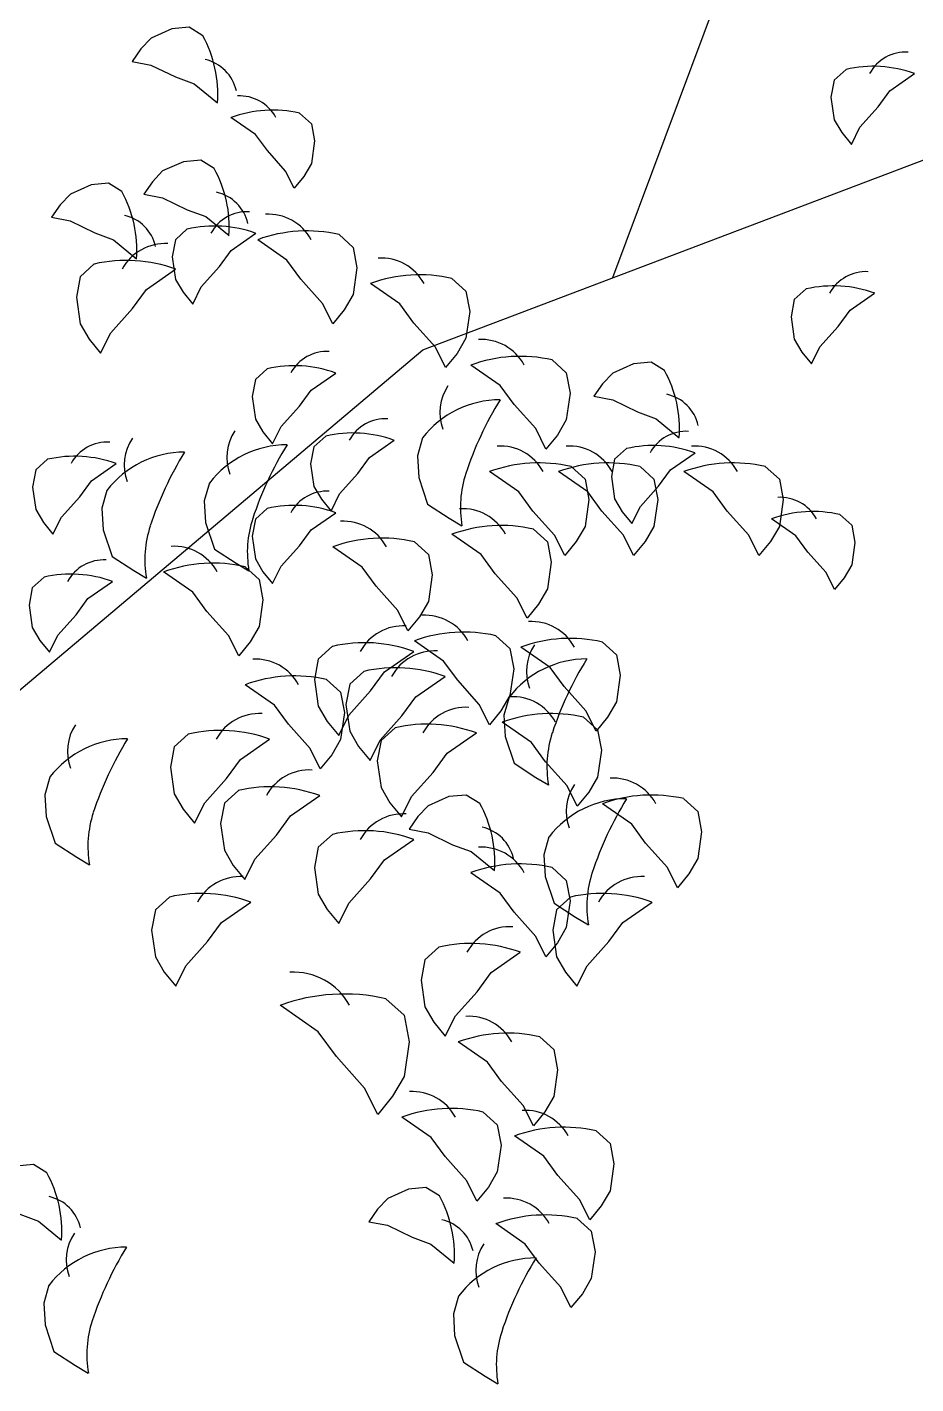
# Model space of a CAD drawing. Header units: millimetres. Extents: x 61831 to 121408, y 302 to 24841.
# Drawn here: x 72734 to 73778, y 8070 to 9662 of the extents above; entities that cross this region are included whole.
import ezdxf

# ---------------------------------------------------------------- set-up
doc = ezdxf.new("R2010")
doc.units = ezdxf.units.MM

# ---------------------------------------------------------------- blocks, each defined once
blk = doc.blocks.new('A$C09CF175E')
at = {"color": 45}
for p, q in [((3186.6, 6110.4), (3408.8, 6705.2)), ((2963.3, 6025.7), (3643.2, 6283.4)), ((2213, 5393.1), (2963.3, 6025.7))]:
    blk.add_line(p, q, dxfattribs=at)
at = {"color": 74}
for p, q in [((2688.9, 6404.3), (2668.5, 6402.4)), ((2704.8, 6394.4), (2688.9, 6404.3)), ((2644.2, 6391.5), (2632.1, 6378.8)), ((2668.5, 6402.4), (2644.2, 6391.5)), ((2632.1, 6378.8), (2621.9, 6364.1)), ((2621.9, 6364.1), (2644, 6360)), ((2644, 6360), (2672.9, 6346)), ((2672.9, 6346), (2694.8, 6337.9)), ((3446.6, 6342.3), (3442.8, 6322.2)), ((3460.5, 6354.9), (3446.6, 6342.3)), ((3512.1, 6329.8), (3541, 6349.9)), ((2694.8, 6337.9), (2722.2, 6315.5)), ((3498.2, 6310.9), (3512.1, 6329.8)), ((3442.8, 6322.2), (3446.6, 6295.8)), ((3476.8, 6287), (3498.2, 6310.9)), ((2767, 6278.3), (2738, 6298.5)), ((2818.6, 6303.5), (2832.4, 6290.9)), ((3446.6, 6295.8), (3455.4, 6280.7)), ((2780.8, 6259.5), (2767, 6278.3)), ((2832.4, 6290.9), (2836.2, 6270.8)), ((3455.4, 6280.7), (3466.8, 6266.8)), ((3466.8, 6266.8), (3476.8, 6287)), ((2836.2, 6270.8), (2832.4, 6244.4)), ((2682.1, 6246.5), (2657.7, 6235.6)), ((2702.5, 6248.4), (2682.1, 6246.5)), ((2718.4, 6238.5), (2702.5, 6248.4)), ((2802.2, 6235.5), (2780.8, 6259.5)), ((2832.4, 6244.4), (2823.6, 6229.3)), ((2657.7, 6235.6), (2645.7, 6223)), ((2812.3, 6215.4), (2802.2, 6235.5)), ((2823.6, 6229.3), (2812.3, 6215.4)), ((2573.6, 6219.4), (2549.3, 6208.5)), ((2594, 6221.3), (2573.6, 6219.4)), ((2609.9, 6211.4), (2594, 6221.3)), ((2645.7, 6223), (2635.5, 6208.3)), ((2537.2, 6195.9), (2527, 6181.2)), ((2549.3, 6208.5), (2537.2, 6195.9)), ((2635.5, 6208.3), (2657.6, 6204.1)), ((2657.6, 6204.1), (2686.4, 6190.1)), ((2527, 6181.2), (2549.1, 6177)), ((2686.4, 6190.1), (2708.4, 6182)), ((2708.4, 6182), (2735.7, 6159.7)), ((2549.1, 6177), (2578, 6163)), ((2686.7, 6167.5), (2672.9, 6154.9)), ((2578, 6163), (2599.9, 6154.9)), ((2599.9, 6154.9), (2627.2, 6132.6)), ((2672.9, 6154.9), (2669.1, 6134.8)), ((2738.3, 6142.3), (2767.3, 6162.4)), ((2803.8, 6131), (2769.4, 6154.9)), ((2865.1, 6160.9), (2881.5, 6145.9)), ((2669.1, 6134.8), (2672.9, 6108.3)), ((2724.5, 6123.4), (2738.3, 6142.3)), ((2881.5, 6145.9), (2886, 6122)), ((2577.3, 6126.4), (2560.9, 6111.4)), ((2638.6, 6096.5), (2673, 6120.4)), ((2703.1, 6099.5), (2724.5, 6123.4)), ((2820.2, 6108.6), (2803.8, 6131)), ((2886, 6122), (2881.5, 6090.7)), ((2560.9, 6111.4), (2556.4, 6087.5)), ((2672.9, 6108.3), (2681.7, 6093.2)), ((2845.6, 6080.2), (2820.2, 6108.6)), ((2936.3, 6079.5), (2901.9, 6103.4)), ((2997.6, 6109.4), (3014, 6094.4)), ((2556.4, 6087.5), (2560.9, 6056.1)), ((2622.2, 6074.1), (2638.6, 6096.5)), ((2681.7, 6093.2), (2693, 6079.4)), ((2693, 6079.4), (2703.1, 6099.5)), ((2881.5, 6090.7), (2871, 6072.7)), ((3014, 6094.4), (3018.5, 6070.5)), ((3399.7, 6084.6), (3395.9, 6064.5)), ((3413.6, 6097.2), (3399.7, 6084.6)), ((3465.2, 6072), (3494.1, 6092.1)), ((2596.8, 6045.7), (2622.2, 6074.1)), ((2857.6, 6056.3), (2845.6, 6080.2)), ((2871, 6072.7), (2857.6, 6056.3)), ((2952.7, 6057.1), (2936.3, 6079.5)), ((3018.5, 6070.5), (3014, 6039.2)), ((3451.3, 6053.1), (3465.2, 6072)), ((2560.9, 6056.1), (2571.3, 6038.2)), ((2978.2, 6028.7), (2952.7, 6057.1)), ((3395.9, 6064.5), (3399.7, 6038)), ((3429.9, 6029.2), (3451.3, 6053.1)), ((2571.3, 6038.2), (2584.8, 6021.8)), ((2584.8, 6021.8), (2596.8, 6045.7)), ((3014, 6039.2), (3003.6, 6021.2)), ((3399.7, 6038), (3408.5, 6022.9)), ((2990.1, 6004.8), (2978.2, 6028.7)), ((3003.6, 6021.2), (2990.1, 6004.8)), ((3408.5, 6022.9), (3419.9, 6009.1)), ((3419.9, 6009.1), (3429.9, 6029.2)), ((3054.1, 5983.9), (3019.7, 6007.8)), ((3115.4, 6013.7), (3131.8, 5998.8)), ((3211, 6009.3), (3186.6, 5998.4)), ((3231.4, 6011.2), (3211, 6009.3)), ((3247.3, 6001.4), (3231.4, 6011.2)), ((2766.7, 5990.9), (2762.9, 5970.7)), ((2780.5, 6003.4), (2766.7, 5990.9)), ((2832.1, 5978.3), (2861.1, 5998.4)), ((3131.8, 5998.8), (3136.3, 5974.9)), ((3186.6, 5998.4), (3174.6, 5985.8)), ((2818.3, 5959.4), (2832.1, 5978.3)), ((3070.5, 5961.4), (3054.1, 5983.9)), ((3136.3, 5974.9), (3131.8, 5943.5)), ((3174.6, 5985.8), (3164.4, 5971.1)), ((2762.9, 5970.7), (2766.7, 5944.3)), ((2796.9, 5935.5), (2818.3, 5959.4)), ((3096, 5933.1), (3070.5, 5961.4)), ((3164.4, 5971.1), (3186.5, 5967)), ((3186.5, 5967), (3215.4, 5953)), ((2766.7, 5944.3), (2775.5, 5929.2)), ((3131.8, 5943.5), (3121.4, 5925.6)), ((3215.4, 5953), (3237.3, 5944.8)), ((3237.3, 5944.8), (3264.6, 5922.5)), ((2775.5, 5929.2), (2786.8, 5915.4)), ((2786.8, 5915.4), (2796.9, 5935.5)), ((3107.9, 5909.1), (3096, 5933.1)), ((3121.4, 5925.6), (3107.9, 5909.1)), ((2835.4, 5911.9), (2831.6, 5891.7)), ((2849.3, 5924.4), (2835.4, 5911.9)), ((2900.9, 5899.3), (2929.8, 5919.4)), ((2963, 5922.2), (2957, 5901.3)), ((3202.5, 5909.7), (3188.7, 5897.1)), ((2522.6, 5897.2), (2508.7, 5884.6)), ((2887, 5880.4), (2900.9, 5899.3)), ((2957, 5901.3), (2958.5, 5875.9)), ((3188.7, 5897.1), (3184.9, 5877)), ((3254.2, 5884.6), (3283.1, 5904.7)), ((2508.7, 5884.6), (2505, 5864.4)), ((2574.2, 5872), (2603.2, 5892.1)), ((2831.6, 5891.7), (2835.4, 5865.3)), ((2865.6, 5856.5), (2887, 5880.4)), ((3076.2, 5858.8), (3041.8, 5882.7)), ((3157.2, 5858.8), (3122.8, 5882.7)), ((3137.5, 5888.7), (3153.9, 5873.7)), ((3218.5, 5888.7), (3234.9, 5873.7)), ((3240.3, 5865.7), (3254.2, 5884.6)), ((3304.4, 5858.8), (3270, 5882.7)), ((3365.7, 5888.7), (3382.2, 5873.7)), ((2505, 5864.4), (2508.7, 5838)), ((2560.4, 5853.1), (2574.2, 5872)), ((2712.7, 5869.3), (2706.7, 5848.4)), ((2835.4, 5865.3), (2844.2, 5850.2)), ((2958.5, 5875.9), (2968.9, 5844.5)), ((3153.9, 5873.7), (3158.4, 5849.8)), ((3184.9, 5877), (3188.7, 5850.6)), ((3218.9, 5841.8), (3240.3, 5865.7)), ((3234.9, 5873.7), (3239.4, 5849.8)), ((3382.2, 5873.7), (3386.6, 5849.8)), ((2539, 5829.2), (2560.4, 5853.1)), ((2592.3, 5860.6), (2586.3, 5839.7)), ((2706.7, 5848.4), (2708.2, 5823)), ((2844.2, 5850.2), (2855.6, 5836.4)), ((2855.6, 5836.4), (2865.6, 5856.5)), ((3092.6, 5836.4), (3076.2, 5858.8)), ((3158.4, 5849.8), (3153.9, 5818.4)), ((3173.6, 5836.4), (3157.2, 5858.8)), ((3188.7, 5850.6), (3197.5, 5835.5)), ((3239.4, 5849.8), (3234.9, 5818.4)), ((3320.9, 5836.4), (3304.4, 5858.8)), ((3386.6, 5849.8), (3382.2, 5818.4)), ((2508.7, 5838), (2517.6, 5822.9)), ((2586.3, 5839.7), (2587.8, 5814.3)), ((2780.5, 5839.4), (2766.7, 5826.8)), ((2832.1, 5814.3), (2861.1, 5834.4)), ((2968.9, 5844.5), (2994.4, 5828.1)), ((3118, 5808), (3092.6, 5836.4)), ((3199, 5808), (3173.6, 5836.4)), ((3197.5, 5835.5), (3208.8, 5821.7)), ((3208.8, 5821.7), (3218.9, 5841.8)), ((3346.3, 5808), (3320.9, 5836.4)), ((3453.3, 5832.2), (3467.2, 5819.7)), ((2517.6, 5822.9), (2528.9, 5809.1)), ((2528.9, 5809.1), (2539, 5829.2)), ((2587.8, 5814.3), (2598.3, 5782.9)), ((2708.2, 5823), (2718.7, 5791.6)), ((2766.7, 5826.8), (2762.9, 5806.7)), ((2818.3, 5795.4), (2832.1, 5814.3)), ((2994.4, 5828.1), (3009.3, 5819.1)), ((3093.3, 5815.1), (3109.7, 5800.1)), ((3153.9, 5818.4), (3143.5, 5800.5)), ((3234.9, 5818.4), (3224.4, 5800.5)), ((3382.2, 5818.4), (3371.7, 5800.5)), ((3401.7, 5807.1), (3372.8, 5827.2)), ((3467.2, 5819.7), (3471, 5799.5)), ((2762.9, 5806.7), (2766.7, 5780.3)), ((2953.4, 5800.4), (2969.9, 5785.4)), ((3032, 5785.2), (2997.6, 5809.1)), ((3109.7, 5800.1), (3114.2, 5776.2)), ((3130, 5784.1), (3118, 5808)), ((3143.5, 5800.5), (3130, 5784.1)), ((3211, 5784.1), (3199, 5808)), ((3224.4, 5800.5), (3211, 5784.1)), ((3358.2, 5784.1), (3346.3, 5808)), ((3371.7, 5800.5), (3358.2, 5784.1)), ((3415.6, 5788.2), (3401.7, 5807.1)), ((3471, 5799.5), (3467.2, 5773.1)), ((2598.3, 5782.9), (2623.7, 5766.5)), ((2718.7, 5791.6), (2744.1, 5775.2)), ((2796.9, 5771.5), (2818.3, 5795.4)), ((2892.1, 5770.5), (2857.7, 5794.4)), ((2969.9, 5785.4), (2974.3, 5761.5)), ((3048.4, 5762.8), (3032, 5785.2)), ((3437, 5764.3), (3415.6, 5788.2)), ((2623.7, 5766.5), (2638.6, 5757.5)), ((2744.1, 5775.2), (2759, 5766.2)), ((2754.6, 5770.9), (2771.1, 5756)), ((2766.7, 5780.3), (2775.5, 5765.2)), ((2786.8, 5751.4), (2796.9, 5771.5)), ((2908.6, 5748.1), (2892.1, 5770.5)), ((3114.2, 5776.2), (3109.7, 5744.9)), ((3467.2, 5773.1), (3458.4, 5758)), ((2518.4, 5758.7), (2504.5, 5746.1)), ((2570, 5733.6), (2599, 5753.7)), ((2693.3, 5741.1), (2658.9, 5765)), ((2771.1, 5756), (2775.6, 5732.1)), ((2775.5, 5765.2), (2786.8, 5751.4)), ((2974.3, 5761.5), (2969.9, 5730.1)), ((3073.9, 5734.4), (3048.4, 5762.8)), ((3447.1, 5744.2), (3437, 5764.3)), ((3458.4, 5758), (3447.1, 5744.2)), ((2504.5, 5746.1), (2500.8, 5726)), ((2709.8, 5718.6), (2693.3, 5741.1)), ((2934, 5719.7), (2908.6, 5748.1)), ((3085.8, 5710.5), (3073.9, 5734.4)), ((3109.7, 5744.9), (3099.3, 5726.9)), ((2500.8, 5726), (2504.5, 5699.6)), ((2556.2, 5714.7), (2570, 5733.6)), ((2735.2, 5690.3), (2709.8, 5718.6)), ((2775.6, 5732.1), (2771.1, 5700.7)), ((2945.9, 5695.8), (2934, 5719.7)), ((2969.9, 5730.1), (2959.4, 5712.2)), ((3099.3, 5726.9), (3085.8, 5710.5)), ((2534.8, 5690.8), (2556.2, 5714.7)), ((2959.4, 5712.2), (2945.9, 5695.8)), ((2504.5, 5699.6), (2513.4, 5684.5)), ((2524.7, 5670.7), (2534.8, 5690.8)), ((2747.2, 5666.3), (2735.2, 5690.3)), ((2771.1, 5700.7), (2760.6, 5682.8)), ((3049.1, 5690), (3065.6, 5675.1)), ((2513.4, 5684.5), (2524.7, 5670.7)), ((2760.6, 5682.8), (2747.2, 5666.3)), ((2857.1, 5677.6), (2840.6, 5662.6)), ((2918.4, 5647.7), (2952.8, 5671.6)), ((2987.8, 5660.1), (2953.4, 5684)), ((3065.6, 5675.1), (3070.1, 5651.2)), ((3113, 5652.8), (3078.6, 5676.7)), ((3174.3, 5682.6), (3190.7, 5667.7)), ((2840.6, 5662.6), (2836.2, 5638.7)), ((3004.3, 5637.7), (2987.8, 5660.1)), ((3190.7, 5667.7), (3195.2, 5643.8)), ((2836.2, 5638.7), (2840.6, 5607.3)), ((2850.3, 5638.5), (2866.8, 5623.6)), ((2893.9, 5648.1), (2877.5, 5633.2)), ((2901.9, 5625.3), (2918.4, 5647.7)), ((2955.2, 5618.2), (2989.6, 5642.1)), ((3070.1, 5651.2), (3065.6, 5619.8)), ((3129.4, 5630.3), (3113, 5652.8)), ((3195.2, 5643.8), (3190.7, 5612.4)), ((2789, 5608.6), (2754.6, 5632.5)), ((2866.8, 5623.6), (2871.3, 5599.7)), ((2877.5, 5633.2), (2873, 5609.3)), ((2876.5, 5596.9), (2901.9, 5625.3)), ((3029.7, 5609.3), (3004.3, 5637.7)), ((3154.9, 5602), (3129.4, 5630.3)), ((2805.5, 5586.2), (2789, 5608.6)), ((2840.6, 5607.3), (2851.1, 5589.4)), ((2873, 5609.3), (2877.5, 5577.9)), ((2938.8, 5595.8), (2955.2, 5618.2)), ((3041.7, 5585.4), (3029.7, 5609.3)), ((3065.6, 5619.8), (3055.1, 5601.8)), ((3064.7, 5617.9), (3058.7, 5596.9)), ((3190.7, 5612.4), (3180.3, 5594.5)), ((2864.6, 5573), (2876.5, 5596.9)), ((2871.3, 5599.7), (2866.8, 5568.3)), ((2913.3, 5567.4), (2938.8, 5595.8)), ((3055.1, 5601.8), (3041.7, 5585.4)), ((3058.7, 5596.9), (3060.2, 5571.5)), ((3152.2, 5594.4), (3168.7, 5579.4)), ((3166.8, 5578.1), (3154.9, 5602)), ((3180.3, 5594.5), (3166.8, 5578.1)), ((2830.9, 5557.8), (2805.5, 5586.2)), ((2851.1, 5589.4), (2864.6, 5573)), ((2877.5, 5577.9), (2887.9, 5560)), ((2930.7, 5581.9), (2914.3, 5567)), ((2992, 5552), (3026.4, 5575.9)), ((3090.9, 5564.5), (3056.5, 5588.4)), ((3168.7, 5579.4), (3173.1, 5555.5)), ((2671.3, 5559.6), (2666.8, 5535.7)), ((2687.8, 5574.5), (2671.3, 5559.6)), ((2749.1, 5544.7), (2783.4, 5568.6)), ((2866.8, 5568.3), (2856.3, 5550.3)), ((2887.9, 5560), (2901.4, 5543.5)), ((2901.4, 5543.5), (2913.3, 5567.4)), ((2914.3, 5567), (2909.8, 5543.1)), ((3060.2, 5571.5), (3070.6, 5540.2)), ((3107.3, 5542.1), (3090.9, 5564.5)), ((2732.6, 5522.2), (2749.1, 5544.7)), ((2842.9, 5533.9), (2830.9, 5557.8)), ((2856.3, 5550.3), (2842.9, 5533.9)), ((2909.8, 5543.1), (2914.3, 5511.7)), ((2975.6, 5529.6), (2992, 5552)), ((3173.1, 5555.5), (3168.7, 5524.1)), ((2666.8, 5535.7), (2671.3, 5504.3)), ((2950.2, 5501.2), (2975.6, 5529.6)), ((3070.6, 5540.2), (3096, 5523.7)), ((3132.8, 5513.7), (3107.3, 5542.1)), ((2525.4, 5524.1), (2519.4, 5503.2)), ((2707.2, 5493.9), (2732.6, 5522.2)), ((2914.3, 5511.7), (2924.7, 5493.7)), ((3096, 5523.7), (3111, 5514.8)), ((3144.7, 5489.8), (3132.8, 5513.7)), ((3168.7, 5524.1), (3158.2, 5506.2)), ((2519.4, 5503.2), (2520.9, 5477.8)), ((2671.3, 5504.3), (2681.8, 5486.4)), ((2746.7, 5508.3), (2730.2, 5493.4)), ((2808, 5478.4), (2842.3, 5502.3)), ((2938.2, 5477.3), (2950.2, 5501.2)), ((2994, 5501.1), (2969.7, 5490.2)), ((3014.4, 5503), (2994, 5501.1)), ((3030.3, 5493.2), (3014.4, 5503)), ((3158.2, 5506.2), (3144.7, 5489.8)), ((3270, 5498.7), (3286.5, 5483.8)), ((2681.8, 5486.4), (2695.2, 5470)), ((2695.2, 5470), (2707.2, 5493.9)), ((2730.2, 5493.4), (2725.7, 5469.5)), ((2924.7, 5493.7), (2938.2, 5477.3)), ((2969.7, 5490.2), (2957.6, 5477.6)), ((3208.7, 5468.8), (3174.3, 5492.7)), ((3286.5, 5483.8), (3290.9, 5459.9)), ((2520.9, 5477.8), (2531.4, 5446.4)), ((2725.7, 5469.5), (2730.2, 5438.1)), ((2791.5, 5456), (2808, 5478.4)), ((2957.6, 5477.6), (2947.4, 5462.9)), ((3225.1, 5446.4), (3208.7, 5468.8)), ((2766.1, 5427.6), (2791.5, 5456)), ((2857.1, 5456.8), (2840.6, 5441.9)), ((2918.4, 5426.9), (2952.8, 5450.8)), ((2947.4, 5462.9), (2969.5, 5458.7)), ((2969.5, 5458.7), (2998.4, 5444.7)), ((3111.5, 5453.8), (3105.6, 5432.9)), ((3290.9, 5459.9), (3286.5, 5428.5)), ((2531.4, 5446.4), (2556.8, 5430)), ((2730.2, 5438.1), (2740.7, 5420.2)), ((2840.6, 5441.9), (2836.2, 5418)), ((2998.4, 5444.7), (3020.3, 5436.6)), ((3020.3, 5436.6), (3047.6, 5414.3)), ((3105.6, 5432.9), (3107.1, 5407.5)), ((3250.6, 5418), (3225.1, 5446.4)), ((2556.8, 5430), (2571.7, 5421)), ((2740.7, 5420.2), (2754.1, 5403.7)), ((2754.1, 5403.7), (2766.1, 5427.6)), ((2836.2, 5418), (2840.6, 5386.6)), ((2901.9, 5404.5), (2918.4, 5426.9)), ((3115.4, 5417.8), (3131.8, 5402.8)), ((3262.5, 5394.1), (3250.6, 5418)), ((3286.5, 5428.5), (3276, 5410.5)), ((2876.5, 5376.1), (2901.9, 5404.5)), ((3054.1, 5387.9), (3019.7, 5411.8)), ((3107.1, 5407.5), (3117.5, 5376.1)), ((3131.8, 5402.8), (3136.3, 5378.9)), ((3276, 5410.5), (3262.5, 5394.1)), ((2840.6, 5386.6), (2851.1, 5368.7)), ((3070.5, 5365.5), (3054.1, 5387.9)), ((2649.2, 5368.3), (2644.7, 5344.4)), ((2665.7, 5383.2), (2649.2, 5368.3)), ((2727, 5353.4), (2761.4, 5377.3)), ((2851.1, 5368.7), (2864.6, 5352.2)), ((2864.6, 5352.2), (2876.5, 5376.1)), ((3120.4, 5368.3), (3115.9, 5344.4)), ((3117.5, 5376.1), (3142.9, 5359.7)), ((3136.9, 5383.2), (3120.4, 5368.3)), ((3136.3, 5378.9), (3131.8, 5347.5)), ((3198.2, 5353.4), (3232.6, 5377.3)), ((2710.5, 5331), (2727, 5353.4)), ((3096, 5337.1), (3070.5, 5365.5)), ((3142.9, 5359.7), (3157.9, 5350.7)), ((3181.7, 5331), (3198.2, 5353.4)), ((2644.7, 5344.4), (2649.2, 5313)), ((3107.9, 5313.2), (3096, 5337.1)), ((3115.9, 5344.4), (3120.4, 5313)), ((3131.8, 5347.5), (3121.4, 5329.6)), ((2685.1, 5302.6), (2710.5, 5331)), ((2982.3, 5324.4), (2965.8, 5309.4)), ((3121.4, 5329.6), (3107.9, 5313.2)), ((3156.3, 5302.6), (3181.7, 5331)), ((2649.2, 5313), (2659.7, 5295.1)), ((2965.8, 5309.4), (2961.3, 5285.5)), ((3043.6, 5294.5), (3077.9, 5318.4)), ((3120.4, 5313), (3130.9, 5295.1)), ((2659.7, 5295.1), (2673.1, 5278.7)), ((2673.1, 5278.7), (2685.1, 5302.6)), ((3027.1, 5272.1), (3043.6, 5294.5)), ((3130.9, 5295.1), (3144.3, 5278.7)), ((3144.3, 5278.7), (3156.3, 5302.6)), ((2961.3, 5285.5), (2965.8, 5254.2)), ((3001.7, 5243.7), (3027.1, 5272.1)), ((2840.4, 5225), (2795.7, 5256.1)), ((2920.1, 5263.9), (2941.5, 5244.4)), ((2941.5, 5244.4), (2947.3, 5213.4)), ((2965.8, 5254.2), (2976.3, 5236.2)), ((2989.7, 5219.8), (3001.7, 5243.7)), ((2861.8, 5195.9), (2840.4, 5225)), ((2976.3, 5236.2), (2989.7, 5219.8)), ((2947.3, 5213.4), (2941.5, 5172.6)), ((3039.4, 5189.2), (3005, 5213.1)), ((3100.7, 5219.1), (3117.1, 5204.2)), ((2894.8, 5159), (2861.8, 5195.9)), ((3117.1, 5204.2), (3121.6, 5180.3)), ((3055.8, 5166.8), (3039.4, 5189.2)), ((3121.6, 5180.3), (3117.1, 5148.9)), ((2941.5, 5172.6), (2927.8, 5149.3)), ((3081.2, 5138.4), (3055.8, 5166.8)), ((2910.4, 5127.9), (2894.8, 5159)), ((2927.8, 5149.3), (2910.4, 5127.9)), ((3117.1, 5148.9), (3106.6, 5131)), ((3034.4, 5130.8), (3050.8, 5115.9)), ((3093.2, 5114.5), (3081.2, 5138.4)), ((3106.6, 5131), (3093.2, 5114.5)), ((2973.1, 5100.9), (2938.7, 5124.8)), ((3050.8, 5115.9), (3055.3, 5092)), ((2989.5, 5078.5), (2973.1, 5100.9)), ((3105.6, 5078.9), (3071.2, 5102.8)), ((3166.9, 5108.8), (3183.4, 5093.8)), ((3055.3, 5092), (3050.8, 5060.6)), ((3183.4, 5093.8), (3187.9, 5069.9)), ((2505.9, 5069.3), (2485.5, 5067.4)), ((2521.8, 5059.5), (2505.9, 5069.3)), ((3015, 5050.1), (2989.5, 5078.5)), ((3122.1, 5056.5), (3105.6, 5078.9)), ((3187.9, 5069.9), (3183.4, 5038.5)), ((3026.9, 5026.2), (3015, 5050.1)), ((3050.8, 5060.6), (3040.4, 5042.7)), ((3147.5, 5028.1), (3122.1, 5056.5)), ((2946.6, 5040.3), (2922.2, 5029.4)), ((2967, 5042.2), (2946.6, 5040.3)), ((2982.9, 5032.4), (2967, 5042.2)), ((3040.4, 5042.7), (3026.9, 5026.2)), ((3183.4, 5038.5), (3172.9, 5020.6)), ((2922.2, 5029.4), (2910.1, 5016.8)), ((3159.5, 5004.2), (3147.5, 5028.1)), ((3172.9, 5020.6), (3159.5, 5004.2)), ((2489.8, 5011.1), (2511.8, 5002.9)), ((2511.8, 5002.9), (2539.1, 4980.6)), ((2910.1, 5016.8), (2899.9, 5002.1)), ((2899.9, 5002.1), (2922, 4998)), ((3144.8, 5005.7), (3161.3, 4990.8)), ((2922, 4998), (2950.9, 4984)), ((3083.5, 4975.9), (3049.2, 4999.8)), ((3161.3, 4990.8), (3165.8, 4966.9)), ((2950.9, 4984), (2972.9, 4975.8)), ((2972.9, 4975.8), (3000.2, 4953.5)), ((3100, 4953.5), (3083.5, 4975.9)), ((3125.4, 4925.1), (3100, 4953.5)), ((3165.8, 4966.9), (3161.3, 4935.5)), ((2524.1, 4927.4), (2518.1, 4906.5)), ((3137.4, 4901.2), (3125.4, 4925.1)), ((3161.3, 4935.5), (3150.8, 4917.6)), ((2518.1, 4906.5), (2519.6, 4881.1)), ((3005.2, 4914.8), (2999.2, 4893.9)), ((3150.8, 4917.6), (3137.4, 4901.2)), ((2999.2, 4893.9), (3000.7, 4868.5)), ((2519.6, 4881.1), (2530.1, 4849.7)), ((3000.7, 4868.5), (3011.1, 4837.1)), ((2530.1, 4849.7), (2555.5, 4833.3)), ((2555.5, 4833.3), (2570.4, 4824.3)), ((3011.1, 4837.1), (3036.6, 4820.7)), ((3036.6, 4820.7), (3051.5, 4811.7))]:
    blk.add_line(p, q, dxfattribs=at)
for centre, radius, start, end in [((2580.5, 6325.8), 142, 355.8728, 28.8905), ((3530.7, 6326.7), 48.5, 86.7031, 151.3733), ((2697, 6319.1), 48.5, 12.6587, 77.3289), ((3492.3, 6216.5), 142, 69.9172, 102.9349), ((2748.3, 6275.2), 48.5, 28.6267, 93.2969), ((2786.8, 6165), 142, 77.0651, 110.0828), ((2594, 6169.9), 142, 355.8728, 28.8905), ((2485.5, 6142.8), 142, 355.8728, 28.8905), ((2710.5, 6163.3), 48.5, 12.6587, 77.3289), ((2602.1, 6136.2), 48.5, 12.6587, 77.3289), ((2756.9, 6139.2), 48.5, 86.7031, 151.3733), ((2781.7, 6127.3), 57.6, 28.6267, 93.2969), ((2718.5, 6029), 142, 69.9172, 102.9349), ((2827.3, 5996.5), 168.7, 77.0651, 110.0828), ((2660.7, 6092.8), 57.6, 86.7031, 151.3733), ((2914.2, 6075.8), 57.6, 28.6267, 93.2969), ((2615.1, 5961.9), 168.7, 69.9172, 102.9349), ((3483.8, 6068.9), 48.5, 86.7031, 151.3733), ((2959.8, 5945), 168.7, 77.0651, 110.0828), ((3445.4, 5958.7), 142, 69.9172, 102.9349), ((3032, 5980.2), 57.6, 28.6267, 93.2969), ((2850.7, 5975.2), 48.5, 86.7031, 151.3733), ((2812.3, 5865), 142, 69.9172, 102.9349), ((3077.6, 5849.3), 168.7, 77.0651, 110.0828), ((3122.9, 5932.8), 142, 355.8728, 28.8905), ((3039.6, 5952.2), 56.2, 146.2055, 200.3658), ((3239.5, 5926.1), 48.5, 12.6587, 77.3289), ((3054.2, 5851.8), 115.2, 90, 142.3456), ((3401.2, 5752.6), 407.9, 148.2926, 161.7522), ((2919.5, 5896.2), 48.5, 86.7031, 151.3733), ((2789.3, 5899.3), 56.2, 146.2055, 200.3658), ((2881.1, 5786), 142, 69.9172, 102.9349), ((3272.8, 5881.5), 48.5, 86.7031, 151.3733), ((2592.8, 5868.9), 48.5, 86.7031, 151.3733), ((2668.9, 5890.6), 56.2, 146.2055, 200.3658), ((2803.9, 5798.9), 115.2, 90, 142.3456), ((3150.9, 5699.7), 407.9, 148.2926, 161.7522), ((3054.1, 5855.1), 57.6, 28.6267, 93.2969), ((3135.1, 5855.1), 57.6, 28.6267, 93.2969), ((3234.3, 5771.3), 142, 69.9172, 102.9349), ((3282.3, 5855.1), 57.6, 28.6267, 93.2969), ((2554.4, 5758.7), 142, 69.9172, 102.9349), ((2683.5, 5790.3), 115.2, 90, 142.3456), ((3030.5, 5691.1), 407.9, 148.2926, 161.7522), ((3133.9, 5840.8), 126.4, 161.7522, 189.8723), ((3099.7, 5724.2), 168.7, 77.0651, 110.0828), ((3180.7, 5724.2), 168.7, 77.0651, 110.0828), ((3328, 5724.2), 168.7, 77.0651, 110.0828), ((2850.7, 5811.2), 48.5, 86.7031, 151.3733), ((3383.1, 5804), 48.5, 28.6267, 93.2969), ((2812.3, 5701), 142, 69.9172, 102.9349), ((3009.9, 5781.5), 57.6, 28.6267, 93.2969), ((3421.6, 5693.8), 142, 77.0651, 110.0828), ((2763.2, 5779.2), 126.4, 161.7522, 189.8723), ((2883.6, 5787.9), 126.4, 161.7522, 189.8723), ((2870, 5766.8), 57.6, 28.6267, 93.2969), ((3055.5, 5650.7), 168.7, 77.0651, 110.0828), ((2915.7, 5635.9), 168.7, 77.0651, 110.0828), ((2671.2, 5737.4), 57.6, 28.6267, 93.2969), ((2588.6, 5730.5), 48.5, 86.7031, 151.3733), ((2716.9, 5606.5), 168.7, 77.0651, 110.0828), ((2550.2, 5620.3), 142, 69.9172, 102.9349), ((2965.7, 5656.5), 57.6, 28.6267, 93.2969), ((3090.9, 5649.1), 57.6, 28.6267, 93.2969), ((2940.5, 5644), 57.6, 86.7031, 151.3733), ((3011.4, 5525.6), 168.7, 77.0651, 110.0828), ((3136.5, 5518.2), 168.7, 77.0651, 110.0828), ((2894.9, 5513.1), 168.7, 69.9172, 102.9349), ((2977.3, 5614.6), 57.6, 86.7031, 151.3733), ((3141.2, 5647.9), 56.2, 146.2055, 200.3658), ((2766.9, 5604.9), 57.6, 28.6267, 93.2969), ((3155.9, 5547.5), 115.2, 90, 142.3456), ((3502.9, 5448.3), 407.9, 148.2926, 161.7522), ((2812.6, 5474.1), 168.7, 77.0651, 110.0828), ((2931.7, 5483.7), 168.7, 69.9172, 102.9349), ((3068.8, 5560.8), 57.6, 28.6267, 93.2969), ((2771.2, 5541), 57.6, 86.7031, 151.3733), ((3014.1, 5548.4), 57.6, 86.7031, 151.3733), ((3114.4, 5429.9), 168.7, 77.0651, 110.0828), ((2602, 5554.1), 56.2, 146.2055, 200.3658), ((2725.5, 5410.1), 168.7, 69.9172, 102.9349), ((2968.5, 5417.5), 168.7, 69.9172, 102.9349), ((3235.5, 5536.4), 126.4, 161.7522, 189.8723), ((2616.6, 5453.8), 115.2, 90, 142.3456), ((2963.6, 5354.6), 407.9, 148.2926, 161.7522), ((2830.1, 5474.8), 57.6, 86.7031, 151.3733), ((2784.4, 5343.9), 168.7, 69.9172, 102.9349), ((3188.1, 5483.9), 56.2, 146.2055, 200.3658), ((3186.6, 5465.2), 57.6, 28.6267, 93.2969), ((3202.8, 5383.5), 115.2, 90, 142.3456), ((3549.8, 5284.3), 407.9, 148.2926, 161.7522), ((3232.2, 5334.3), 168.7, 77.0651, 110.0828), ((2696.3, 5442.7), 126.4, 161.7522, 189.8723), ((2940.5, 5423.3), 57.6, 86.7031, 151.3733), ((2906, 5424.5), 142, 355.8728, 28.8905), ((3022.5, 5417.9), 48.5, 12.6587, 77.3289), ((2894.9, 5292.4), 168.7, 69.9172, 102.9349), ((3032, 5384.2), 57.6, 28.6267, 93.2969), ((3077.6, 5253.4), 168.7, 77.0651, 110.0828), ((2749.1, 5349.7), 57.6, 86.7031, 151.3733), ((3282.4, 5372.4), 126.4, 161.7522, 189.8723), ((3220.3, 5349.7), 57.6, 86.7031, 151.3733), ((2703.4, 5218.8), 168.7, 69.9172, 102.9349), ((3174.6, 5218.8), 168.7, 69.9172, 102.9349), ((3065.7, 5290.8), 57.6, 86.7031, 151.3733), ((3020, 5160), 168.7, 69.9172, 102.9349), ((2811.6, 5220.3), 74.8, 28.6267, 93.2969), ((2871, 5050.1), 219.3, 77.0651, 110.0828), ((3017.3, 5185.6), 57.6, 28.6267, 93.2969), ((3062.9, 5054.7), 168.7, 77.0651, 110.0828), ((2951, 5097.3), 57.6, 28.6267, 93.2969), ((2996.6, 4966.4), 168.7, 77.0651, 110.0828), ((3083.5, 5075.2), 57.6, 28.6267, 93.2969), ((3129.2, 4944.3), 168.7, 77.0651, 110.0828), ((2397.4, 4990.9), 142, 355.8728, 28.8905), ((2513.9, 4984.2), 48.5, 12.6587, 77.3289), ((2858.5, 4963.7), 142, 355.8728, 28.8905), ((3061.4, 4972.2), 57.6, 28.6267, 93.2969), ((2975, 4957.1), 48.5, 12.6587, 77.3289), ((3107.1, 4841.3), 168.7, 77.0651, 110.0828), ((2600.7, 4957.4), 56.2, 146.2055, 200.3658), ((2615.3, 4857), 115.2, 90, 142.3456), ((2962.3, 4757.8), 407.9, 148.2926, 161.7522), ((3081.7, 4944.8), 56.2, 146.2055, 200.3658), ((3096.4, 4844.4), 115.2, 90, 142.3456), ((3443.4, 4745.2), 407.9, 148.2926, 161.7522), ((2695, 4846), 126.4, 161.7522, 189.8723), ((3176.1, 4833.4), 126.4, 161.7522, 189.8723)]:
    blk.add_arc(centre, radius, start, end, dxfattribs=at)

msp = doc.modelspace()

# ---------------------------------------------------------------- block references
msp.add_blockref('A$C09CF175E', (70235.6, 3257.8))

doc.saveas('drawing.dxf')
